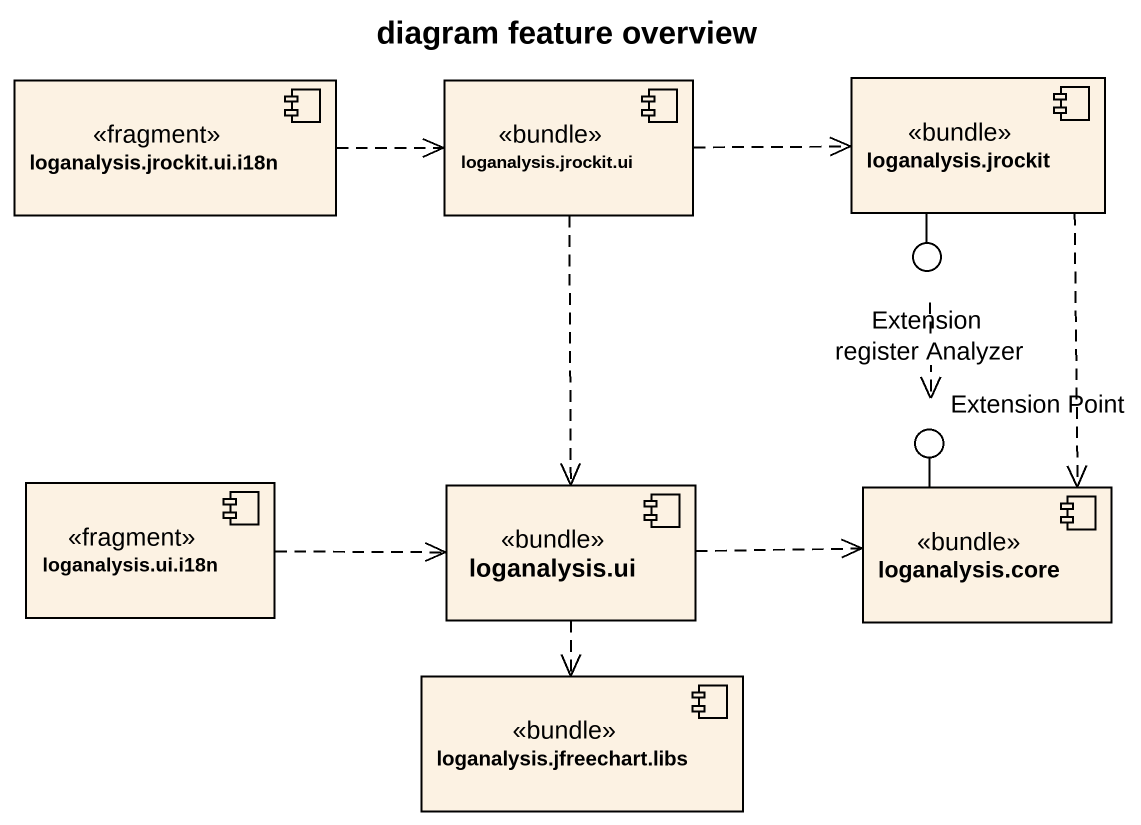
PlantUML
@startuml
title diagram feature overview
component "loganalysis.jrockit.ui.i18n" as loganalysis_jrockit_ui_i18n <<fragment>>
component "loganalysis.jrockit.ui" as loganalysis_jrockit_ui <<bundle>>
component "loganalysis.jrockit" as loganalysis_jrockit <<bundle>>
() Extension
() "Extension Point" as Extension_Point
component "loganalysis.ui.i18n" as loganalysis_ui_i18n <<fragment>>
component "loganalysis.ui" as loganalysis_ui <<bundle>>
component "loganalysis.core" as loganalysis_core <<bundle>>
component "loganalysis.jfreechart.libs" as loganalysis_jfreechart_libs <<bundle>>
loganalysis_jrockit -- Extension
loganalysis_core -up- Extension_Point
loganalysis_jrockit_ui_i18n .right.> loganalysis_jrockit_ui
loganalysis_jrockit_ui .right.> loganalysis_jrockit
loganalysis_jrockit_ui ..> loganalysis_ui
loganalysis_jrockit ..> loganalysis_core
Extension ..> Extension_Point : register Analyzer
loganalysis_ui_i18n .right.> loganalysis_ui
loganalysis_ui .right.> loganalysis_core
loganalysis_ui ..> loganalysis_jfreechart_libs
@enduml
